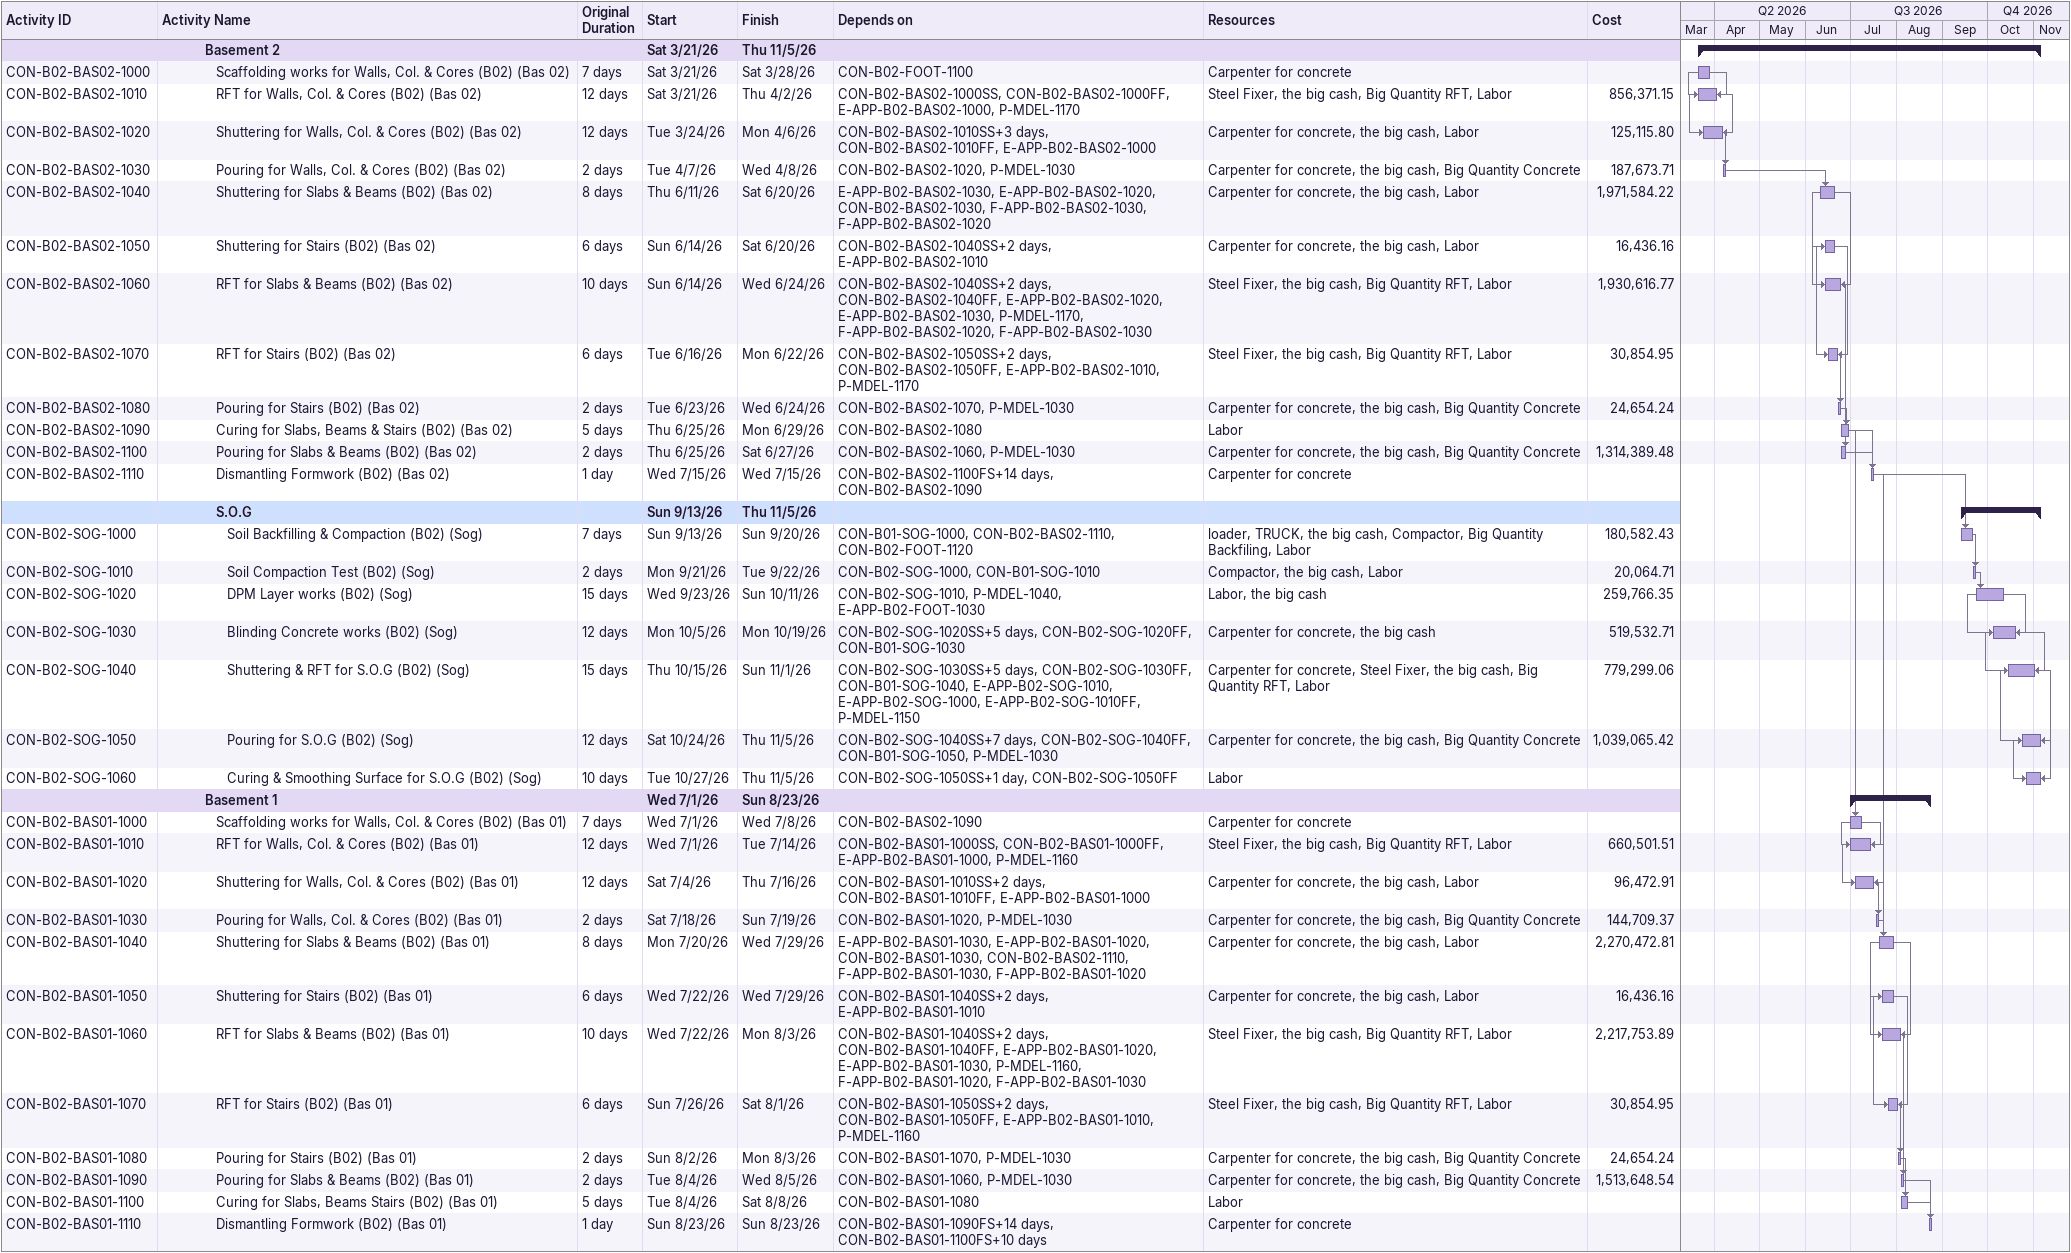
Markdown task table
| ID | Level | Task | Original duration | Start | Finish | Predecessors | Resources | Cost |
|---|---|---|---|---|---|---|---|---|
|  | 5 | **Basement 2** |  | 2026-03-21 | 2026-11-05 |  |  |  |
| CON-B02-BAS02-1000 | 6 | Scaffolding works for Walls, Col. & Cores (B02) (Bas 02) | 7d | 2026-03-21 | 2026-03-28 | CON-B02-FOOT-1100 | Carpenter for concrete |  |
| CON-B02-BAS02-1010 | 6 | RFT for Walls, Col. & Cores (B02) (Bas 02) | 12d | 2026-03-21 | 2026-04-02 | CON-B02-BAS02-1000SS, CON-B02-BAS02-1000FF, E-APP-B02-BAS02-1000, P-MDEL-1170 | Steel Fixer, the big cash, Big Quantity RFT, Labor | 856371.15 |
| CON-B02-BAS02-1020 | 6 | Shuttering for Walls, Col. & Cores (B02) (Bas 02) | 12d | 2026-03-24 | 2026-04-06 | CON-B02-BAS02-1010SS+3d, CON-B02-BAS02-1010FF, E-APP-B02-BAS02-1000 | Carpenter for concrete, the big cash, Labor | 125115.80 |
| CON-B02-BAS02-1030 | 6 | Pouring for Walls, Col. & Cores (B02) (Bas 02) | 2d | 2026-04-07 | 2026-04-08 | CON-B02-BAS02-1020, P-MDEL-1030 | Carpenter for concrete, the big cash, Big Quantity Concrete | 187673.71 |
| CON-B02-BAS02-1040 | 6 | Shuttering for Slabs & Beams (B02) (Bas 02) | 8d | 2026-06-11 | 2026-06-20 | E-APP-B02-BAS02-1030, E-APP-B02-BAS02-1020, CON-B02-BAS02-1030, F-APP-B02-BAS02-1030, F-APP-B02-BAS02-1020 | Carpenter for concrete, the big cash, Labor | 1971584.22 |
| CON-B02-BAS02-1050 | 6 | Shuttering for Stairs (B02) (Bas 02) | 6d | 2026-06-14 | 2026-06-20 | CON-B02-BAS02-1040SS+2d, E-APP-B02-BAS02-1010 | Carpenter for concrete, the big cash, Labor | 16436.16 |
| CON-B02-BAS02-1060 | 6 | RFT for Slabs & Beams (B02) (Bas 02) | 10d | 2026-06-14 | 2026-06-24 | CON-B02-BAS02-1040SS+2d, CON-B02-BAS02-1040FF, E-APP-B02-BAS02-1020, E-APP-B02-BAS02-1030, P-MDEL-1170, F-APP-B02-BAS02-1020, F-APP-B02-BAS02-1030 | Steel Fixer, the big cash, Big Quantity RFT, Labor | 1930616.77 |
| CON-B02-BAS02-1070 | 6 | RFT for Stairs (B02) (Bas 02) | 6d | 2026-06-16 | 2026-06-22 | CON-B02-BAS02-1050SS+2d, CON-B02-BAS02-1050FF, E-APP-B02-BAS02-1010, P-MDEL-1170 | Steel Fixer, the big cash, Big Quantity RFT, Labor | 30854.95 |
| CON-B02-BAS02-1080 | 6 | Pouring for Stairs (B02) (Bas 02) | 2d | 2026-06-23 | 2026-06-24 | CON-B02-BAS02-1070, P-MDEL-1030 | Carpenter for concrete, the big cash, Big Quantity Concrete | 24654.24 |
| CON-B02-BAS02-1090 | 6 | Curing for Slabs, Beams & Stairs (B02) (Bas 02) | 5d | 2026-06-25 | 2026-06-29 | CON-B02-BAS02-1080 | Labor |  |
| CON-B02-BAS02-1100 | 6 | Pouring for Slabs & Beams (B02) (Bas 02) | 2d | 2026-06-25 | 2026-06-27 | CON-B02-BAS02-1060, P-MDEL-1030 | Carpenter for concrete, the big cash, Big Quantity Concrete | 1314389.48 |
| CON-B02-BAS02-1110 | 6 | Dismantling Formwork (B02) (Bas 02) | 1d | 2026-07-15 | 2026-07-15 | CON-B02-BAS02-1100FS+14d, CON-B02-BAS02-1090 | Carpenter for concrete |  |
|  | 6 | **S.O.G** |  | 2026-09-13 | 2026-11-05 |  |  |  |
| CON-B02-SOG-1000 | 7 | Soil Backfilling & Compaction (B02) (Sog) | 7d | 2026-09-13 | 2026-09-20 | CON-B01-SOG-1000, CON-B02-BAS02-1110, CON-B02-FOOT-1120 | loader, TRUCK, the big cash, Compactor, Big Quantity Backfiling, Labor | 180582.43 |
| CON-B02-SOG-1010 | 7 | Soil Compaction Test (B02) (Sog) | 2d | 2026-09-21 | 2026-09-22 | CON-B02-SOG-1000, CON-B01-SOG-1010 | Compactor, the big cash, Labor | 20064.71 |
| CON-B02-SOG-1020 | 7 | DPM Layer works (B02) (Sog) | 15d | 2026-09-23 | 2026-10-11 | CON-B02-SOG-1010, P-MDEL-1040, E-APP-B02-FOOT-1030 | Labor, the big cash | 259766.35 |
| CON-B02-SOG-1030 | 7 | Blinding Concrete works (B02) (Sog) | 12d | 2026-10-05 | 2026-10-19 | CON-B02-SOG-1020SS+5d, CON-B02-SOG-1020FF, CON-B01-SOG-1030 | Carpenter for concrete, the big cash | 519532.71 |
| CON-B02-SOG-1040 | 7 | Shuttering & RFT for S.O.G (B02) (Sog) | 15d | 2026-10-15 | 2026-11-01 | CON-B02-SOG-1030SS+5d, CON-B02-SOG-1030FF, CON-B01-SOG-1040, E-APP-B02-SOG-1010, E-APP-B02-SOG-1000, E-APP-B02-SOG-1010FF, P-MDEL-1150 | Carpenter for concrete, Steel Fixer, the big cash, Big Quantity RFT, Labor | 779299.06 |
| CON-B02-SOG-1050 | 7 | Pouring for S.O.G (B02) (Sog) | 12d | 2026-10-24 | 2026-11-05 | CON-B02-SOG-1040SS+7d, CON-B02-SOG-1040FF, CON-B01-SOG-1050, P-MDEL-1030 | Carpenter for concrete, the big cash, Big Quantity Concrete | 1039065.42 |
| CON-B02-SOG-1060 | 7 | Curing & Smoothing Surface for S.O.G (B02) (Sog) | 10d | 2026-10-27 | 2026-11-05 | CON-B02-SOG-1050SS+1d, CON-B02-SOG-1050FF | Labor |  |
|  | 5 | **Basement 1** |  | 2026-07-01 | 2026-08-23 |  |  |  |
| CON-B02-BAS01-1000 | 6 | Scaffolding works for Walls, Col. & Cores (B02) (Bas 01) | 7d | 2026-07-01 | 2026-07-08 | CON-B02-BAS02-1090 | Carpenter for concrete |  |
| CON-B02-BAS01-1010 | 6 | RFT for Walls, Col. & Cores (B02) (Bas 01) | 12d | 2026-07-01 | 2026-07-14 | CON-B02-BAS01-1000SS, CON-B02-BAS01-1000FF, E-APP-B02-BAS01-1000, P-MDEL-1160 | Steel Fixer, the big cash, Big Quantity RFT, Labor | 660501.51 |
| CON-B02-BAS01-1020 | 6 | Shuttering for Walls, Col. & Cores (B02) (Bas 01) | 12d | 2026-07-04 | 2026-07-16 | CON-B02-BAS01-1010SS+2d, CON-B02-BAS01-1010FF, E-APP-B02-BAS01-1000 | Carpenter for concrete, the big cash, Labor | 96472.91 |
| CON-B02-BAS01-1030 | 6 | Pouring for Walls, Col. & Cores (B02) (Bas 01) | 2d | 2026-07-18 | 2026-07-19 | CON-B02-BAS01-1020, P-MDEL-1030 | Carpenter for concrete, the big cash, Big Quantity Concrete | 144709.37 |
| CON-B02-BAS01-1040 | 6 | Shuttering for Slabs & Beams (B02) (Bas 01) | 8d | 2026-07-20 | 2026-07-29 | E-APP-B02-BAS01-1030, E-APP-B02-BAS01-1020, CON-B02-BAS01-1030, CON-B02-BAS02-1110, F-APP-B02-BAS01-1030, F-APP-B02-BAS01-1020 | Carpenter for concrete, the big cash, Labor | 2270472.81 |
| CON-B02-BAS01-1050 | 6 | Shuttering for Stairs (B02) (Bas 01) | 6d | 2026-07-22 | 2026-07-29 | CON-B02-BAS01-1040SS+2d, E-APP-B02-BAS01-1010 | Carpenter for concrete, the big cash, Labor | 16436.16 |
| CON-B02-BAS01-1060 | 6 | RFT for Slabs & Beams (B02) (Bas 01) | 10d | 2026-07-22 | 2026-08-03 | CON-B02-BAS01-1040SS+2d, CON-B02-BAS01-1040FF, E-APP-B02-BAS01-1020, E-APP-B02-BAS01-1030, P-MDEL-1160, F-APP-B02-BAS01-1020, F-APP-B02-BAS01-1030 | Steel Fixer, the big cash, Big Quantity RFT, Labor | 2217753.89 |
| CON-B02-BAS01-1070 | 6 | RFT for Stairs (B02) (Bas 01) | 6d | 2026-07-26 | 2026-08-01 | CON-B02-BAS01-1050SS+2d, CON-B02-BAS01-1050FF, E-APP-B02-BAS01-1010, P-MDEL-1160 | Steel Fixer, the big cash, Big Quantity RFT, Labor | 30854.95 |
| CON-B02-BAS01-1080 | 6 | Pouring for Stairs (B02) (Bas 01) | 2d | 2026-08-02 | 2026-08-03 | CON-B02-BAS01-1070, P-MDEL-1030 | Carpenter for concrete, the big cash, Big Quantity Concrete | 24654.24 |
| CON-B02-BAS01-1090 | 6 | Pouring for Slabs & Beams (B02) (Bas 01) | 2d | 2026-08-04 | 2026-08-05 | CON-B02-BAS01-1060, P-MDEL-1030 | Carpenter for concrete, the big cash, Big Quantity Concrete | 1513648.54 |
| CON-B02-BAS01-1100 | 6 | Curing for Slabs, Beams Stairs (B02) (Bas 01) | 5d | 2026-08-04 | 2026-08-08 | CON-B02-BAS01-1080 | Labor |  |
| CON-B02-BAS01-1110 | 6 | Dismantling Formwork (B02) (Bas 01) | 1d | 2026-08-23 | 2026-08-23 | CON-B02-BAS01-1090FS+14d, CON-B02-BAS01-1100FS+10d | Carpenter for concrete |  |
